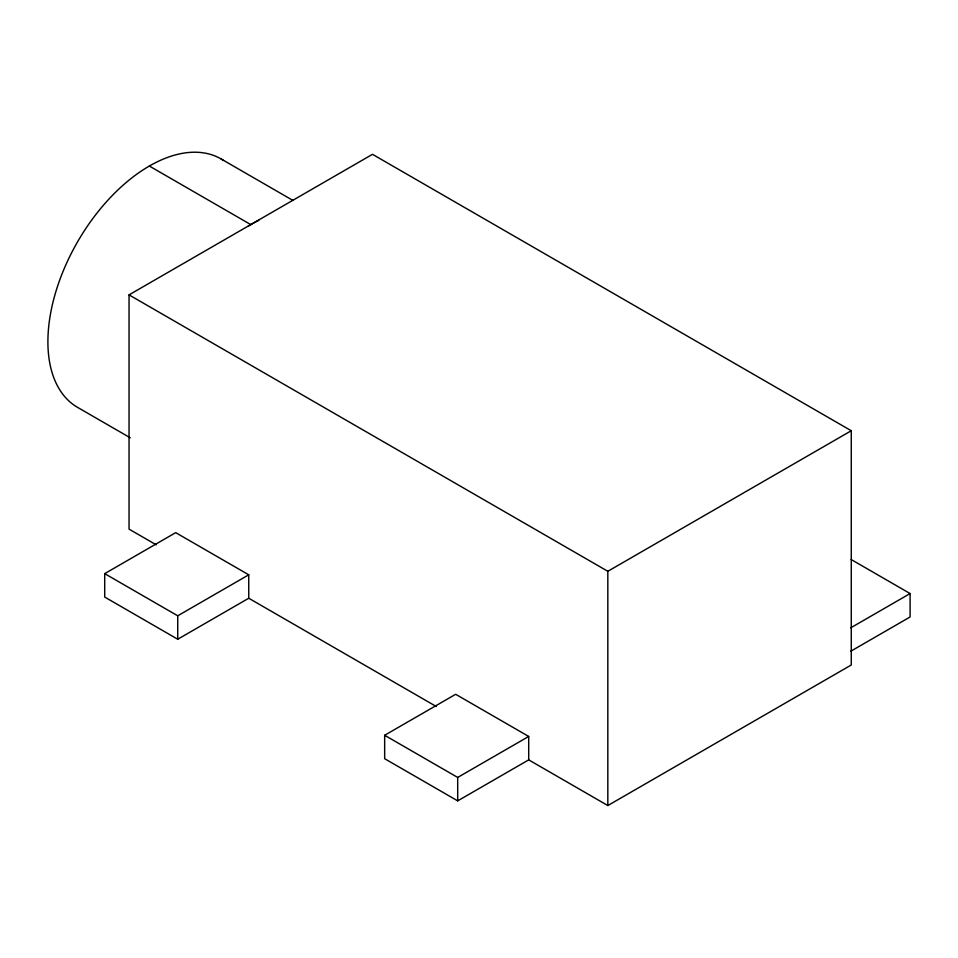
<?xml version="1.0" encoding="UTF-8"?>
<svg xmlns="http://www.w3.org/2000/svg" width="958" height="958" viewBox="0 0 958 958"><rect width="100%" height="100%" fill="white"/><g stroke="black" fill="none" stroke-linecap="round" stroke-linejoin="round"><path stroke-width="1.44" d="M156.262 544.851L129.043 529.127L129.043 294.872L372.494 154.322L851.267 430.741L851.267 664.996L607.827 805.546L528.708 759.874L457.696 800.864L384.661 758.7L384.661 735.277L455.673 694.287L528.708 736.451L528.708 759.874M248.745 598.235L177.733 639.237L104.709 597.062L104.709 573.638L175.709 532.648L248.745 574.812L248.745 598.235L436.273 706.501M104.709 573.638L177.733 615.802L248.745 574.812M129.043 294.872L607.827 571.291L851.267 430.741M384.661 735.277L457.696 777.441L528.708 736.451M850.716 627.837L910.1 593.553L910.1 616.976L850.716 651.26M221.058 158.932L292.968 200.45M851.159 559.52L910.1 593.553M149.34 166.033L250.768 224.603M130.252 437.794L77.61 407.401A143.449 82.819 -60 0 1 78.867 239.608A143.449 82.819 -60 0 1 223.501 160.441M607.827 571.291L607.827 805.546M457.696 777.441L457.696 800.864M177.733 615.802L177.733 639.237M248.373 226.016A143.449 82.819 -60 0 1 258.708 220.376"/></g></svg>
